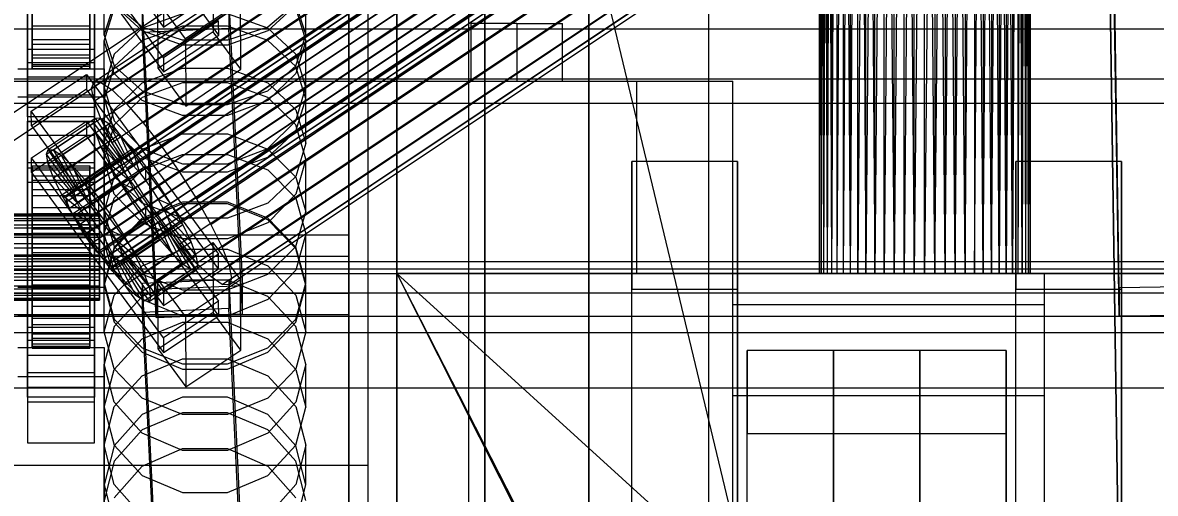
# Model space of a CAD drawing. Header units: millimetres. Extents: x -1970 to 34302, y -80068 to 6837.
# Drawn here: x 132 to 368.1, y -34105.8 to -34007.8 of the extents above; entities that cross this region are included whole.
import ezdxf

# ---------------------------------------------------------------- set-up
doc = ezdxf.new("R2010")
doc.units = ezdxf.units.MM
for name, color, linetype, lineweight in [('COTAS_O', 1, 'Continuous', 0), ('frontal_briquetadora', 7, 'Continuous', 0), ('frontal_C01', 7, 'Continuous', 0), ('frontal_C02', 7, 'Continuous', 0), ('frontal_dos-mix', 7, 'Continuous', 0), ('frontal_mezcladora', 7, 'Continuous', 0)]:
    doc.layers.add(name, color=color, linetype=linetype, lineweight=lineweight)
doc.dimstyles.new('R19_100', dxfattribs={"dimtxt": 250, "dimasz": 150, "dimexe": 150, "dimexo": 80, "dimgap": 100, "dimtad": 1, "dimtih": 1, "dimtoh": 1, "dimdsep": 46, "dimcen": 0.09, "dimadec": 0, "dimazin": 0, "dimtfac": 1, "dimtdec": 4, "dimtofl": 0, "dimtmove": 0, "dimatfit": 3, "dimfxl": 1, "dimtolj": 1, "dimtzin": 0, "dimarcsym": 0})

# ---------------------------------------------------------------- blocks, each defined once
blk = doc.blocks.new('*D35')
at = {"layer": 'COTAS_O', "color": 0, "lineweight": -2, "transparency": 16777216}
for p, q in [((-1725, -34320), (-1725, -33550)), ((1725, -34320), (1725, -33550)), ((-1575, -33700), (1575, -33700))]:
    blk.add_line(p, q, dxfattribs=at)
at = {"layer": 'COTAS_O', "color": 0, "transparency": 16777216}
for points in [[(-1575, -33675), (-1575, -33725), (-1725, -33700)], [(1575, -33675), (1575, -33725), (1725, -33700)]]:
    blk.add_solid(points, dxfattribs=at)
at = {"layer": 'Defpoints', "color": 0, "transparency": 16777216}
for p in [(1725, -33700), (-1725, -34400), (1725, -34400)]:
    blk.add_point(p, dxfattribs=at)
blk = doc.blocks.new('*D38')
at = {"layer": 'COTAS_O', "color": 0, "lineweight": -2, "transparency": 16777216}
for p, q in [((-570, -33700), (200, -33700)), ((50, -34750), (50, -33850)), ((-570, -34900), (200, -34900))]:
    blk.add_line(p, q, dxfattribs=at)
at = {"layer": 'COTAS_O', "color": 0, "transparency": 16777216}
for points in [[(25, -33850), (75, -33850), (50, -33700)], [(25, -34750), (75, -34750), (50, -34900)]]:
    blk.add_solid(points, dxfattribs=at)
at = {"layer": 'Defpoints', "color": 0, "transparency": 16777216}
for p in [(-650, -33700), (50, -33700), (-650, -34900)]:
    blk.add_point(p, dxfattribs=at)
blk = doc.blocks.new('*D39')
at = {"layer": 'COTAS_O', "color": 0, "lineweight": -2, "transparency": 16777216}
for p, q in [((-650, -34820), (-650, -34050)), ((650, -34820), (650, -34050)), ((-500, -34200), (500, -34200))]:
    blk.add_line(p, q, dxfattribs=at)
at = {"layer": 'COTAS_O', "color": 0, "transparency": 16777216}
for points in [[(-500, -34175), (-500, -34225), (-650, -34200)], [(500, -34175), (500, -34225), (650, -34200)]]:
    blk.add_solid(points, dxfattribs=at)
at = {"layer": 'Defpoints', "color": 0, "transparency": 16777216}
for p in [(650, -34200), (-650, -34900), (650, -34900)]:
    blk.add_point(p, dxfattribs=at)

msp = doc.modelspace()

# ---------------------------------------------------------------- linework, layer by layer
at = {"layer": 'frontal_briquetadora'}
for p, q in [((210, -33820), (210, -34060)), ((210, -34260), (210, -33820)), ((210, -34680), (210, -33820)), ((210, -33820), (416.55, -34680)), ((298.106, -33820), (298, -34060)), ((298, -33820), (298, -34060)), ((298, -33820), (298.106, -34060)), ((298.423, -33820), (298.106, -34060)), ((298.106, -33820), (298.106, -34060)), ((298.106, -33820), (298.423, -34060)), ((298.947, -33820), (298.423, -34060)), ((298.423, -33820), (298.423, -34060)), ((298.423, -33820), (298.947, -34060)), ((299.675, -33820), (298.947, -34060)), ((298.947, -33820), (298.947, -34060)), ((298.947, -33820), (299.675, -34060)), ((300.598, -33820), (299.675, -34060)), ((299.675, -33820), (299.675, -34060)), ((299.675, -33820), (300.598, -34060)), ((301.708, -33820), (300.598, -34060)), ((300.598, -33820), (300.598, -34060)), ((302.994, -33820), (301.708, -34060)), ((301.708, -33820), (301.708, -34060)), ((304.444, -33820), (302.994, -34060)), ((302.994, -33820), (302.994, -34060)), ((302.994, -33820), (304.444, -34060)), ((306.043, -33820), (304.444, -34060)), ((304.444, -33820), (304.444, -34060)), ((307.777, -33820), (306.043, -34060)), ((306.043, -34060), (306.043, -33820)), ((306.043, -33820), (307.777, -34060)), ((309.629, -33820), (307.777, -34060)), ((307.777, -34060), (307.777, -33820)), ((307.777, -33820), (309.629, -34060)), ((311.581, -33820), (309.629, -34060)), ((309.629, -34060), (309.629, -33820)), ((313.614, -33820), (311.581, -34060)), ((311.581, -34060), (311.581, -33820)), ((311.581, -33820), (313.614, -34060)), ((315.708, -33820), (313.614, -34060)), ((313.614, -34060), (313.614, -33820)), ((317.844, -33820), (315.708, -34060)), ((315.708, -34060), (315.708, -33820)), ((315.708, -33820), (317.844, -34060)), ((320, -33820), (317.844, -34060)), ((317.844, -34060), (317.844, -33820)), ((320, -34060), (320, -33820)), ((322.156, -33820), (320, -34060)), ((322.156, -34060), (320, -33820)), ((322.156, -33820), (322.156, -34060)), ((322.156, -34060), (324.292, -33820)), ((324.292, -34060), (322.156, -33820)), ((324.292, -33820), (324.292, -34060)), ((324.292, -34060), (326.386, -33820)), ((326.386, -34060), (324.292, -33820)), ((326.386, -33820), (326.386, -34060)), ((326.386, -34060), (328.419, -33820)), ((328.419, -34060), (326.386, -33820)), ((328.419, -33820), (328.419, -34060)), ((328.419, -34060), (330.371, -33820)), ((330.371, -33820), (330.371, -34060)), ((330.371, -34060), (332.223, -33820)), ((332.223, -34060), (330.371, -33820)), ((332.223, -33820), (332.223, -34060)), ((332.223, -34060), (333.957, -33820)), ((333.957, -34060), (332.223, -33820)), ((333.957, -33820), (333.957, -34060)), ((333.957, -34060), (335.556, -33820)), ((335.556, -34060), (333.957, -33820)), ((335.556, -33820), (335.556, -34060)), ((337.006, -33820), (335.556, -34060)), ((337.006, -34060), (335.556, -33820)), ((337.006, -33820), (337.006, -34060)), ((338.292, -33820), (337.006, -34060)), ((338.292, -34060), (337.006, -33820)), ((338.292, -33820), (338.292, -34060)), ((339.402, -33820), (338.292, -34060)), ((339.402, -33820), (339.402, -34060)), ((340.325, -33820), (339.402, -34060)), ((340.325, -34060), (339.402, -33820)), ((340.325, -33820), (340.325, -34060)), ((341.053, -33820), (340.325, -34060)), ((340.325, -33820), (341.053, -34060)), ((341.053, -33820), (341.053, -34060)), ((341.577, -33820), (341.053, -34060)), ((341.053, -33820), (341.577, -34060)), ((341.577, -33820), (341.577, -34060)), ((341.894, -33820), (341.577, -34060)), ((341.577, -33820), (341.894, -34060)), ((341.894, -33820), (341.894, -34060)), ((342, -33820), (341.894, -34060)), ((342, -33820), (342, -34060)), ((210, -33853.384), (210, -34060)), ((210, -34060), (210, -33855.985)), ((210, -33858.384), (210, -34060)), ((210, -33860.559), (210, -34060)), ((210, -33862.488), (210, -34060)), ((210, -33864.153), (210, -34060)), ((210, -33865.538), (210, -34060)), ((210, -33866.629), (210, -34060)), ((210, -33867.416), (210, -34060)), ((210, -33867.891), (210, -34060)), ((210, -33868.05), (210, -34060)), ((200, -33920), (200, -34100)), ((204, -34100), (204, -33920)), ((149, -34010.365), (149, -33997.637)), ((191, -34010.365), (191, -33997.637)), ((149, -34010.365), (151.08, -34003.922)), ((149, -34011.581), (151.08, -34004.9)), ((156.907, -34008.725), (151.08, -34003.818)), ((156.906, -34009.49), (151.08, -34004.156)), ((188.92, -34003.818), (183.093, -34008.725)), ((188.92, -34004.156), (183.094, -34009.49)), ((188.92, -34003.922), (191, -34010.365)), ((188.92, -34004.9), (191, -34011.581)), ((200, -34004.303), (200, -34019.028)), ((200, -34019.499), (200, -34004.753)), ((200, -34019.971), (200, -34005.203)), ((165.326, -34005.966), (156.906, -34008.934)), ((183.094, -34008.934), (174.674, -34005.966)), ((149, -34010.365), (151.08, -34016.808)), ((156.906, -34008.934), (151.08, -34014.352)), ((165.326, -34012.492), (156.906, -34009.49)), ((165.327, -34008.499), (156.907, -34011.504)), ((165.327, -34011.448), (156.907, -34008.725)), ((174.673, -34008.499), (165.327, -34008.499)), ((183.093, -34011.504), (174.673, -34008.499)), ((183.093, -34008.725), (174.673, -34011.448)), ((183.094, -34009.49), (174.674, -34012.492)), ((188.92, -34014.351), (183.094, -34008.934)), ((188.92, -34016.808), (191, -34010.365)), ((200, -34011.808), (200, -34009.232)), ((200, -34009.232), (200, -34013.498)), ((151.08, -34018.404), (149, -34011.581)), ((149, -34023.669), (149, -34011.581)), ((156.907, -34011.504), (151.08, -34016.918)), ((174.674, -34012.492), (165.326, -34012.492)), ((174.673, -34011.448), (165.327, -34011.448)), ((188.92, -34016.918), (183.093, -34011.504)), ((191, -34011.581), (188.92, -34018.404)), ((191, -34023.669), (191, -34011.581)), ((200, -34020.835), (200, -34011.808)), ((151.08, -34014.352), (149, -34021.231)), ((191, -34021.231), (188.92, -34014.351)), ((200, -34013.498), (200, -34023.957)), ((200, -34018.435), (200, -34015.009)), ((151.08, -34016.918), (149, -34023.669)), ((151.08, -34016.808), (156.907, -34021.975)), ((156.907, -34020.357), (165.327, -34017.265)), ((165.327, -34017.265), (174.673, -34017.265)), ((174.673, -34017.265), (183.093, -34020.357)), ((183.093, -34021.975), (188.92, -34016.808)), ((191, -34023.669), (188.92, -34016.918)), ((156.906, -34023.977), (151.08, -34018.404)), ((188.92, -34018.404), (183.094, -34023.977)), ((200, -34028.189), (200, -34018.435)), ((200, -34019.028), (200, -34034.411)), ((200, -34034.901), (200, -34019.499)), ((149, -34032.877), (149, -34021.231)), ((149, -34021.231), (151.08, -34028.248)), ((151.08, -34025.929), (156.907, -34020.357)), ((165.326, -34020.296), (156.906, -34023.397)), ((156.907, -34021.975), (165.327, -34024.842)), ((174.674, -34020.296), (165.326, -34020.296)), ((174.673, -34024.842), (183.093, -34021.975)), ((183.094, -34023.397), (174.674, -34020.296)), ((183.093, -34020.357), (188.92, -34025.929)), ((188.92, -34028.248), (191, -34021.231)), ((191, -34032.877), (191, -34021.231)), ((200, -34035.393), (200, -34019.971)), ((200, -34034.938), (200, -34020.835)), ((200, -34023.989), (200, -34021.413)), ((200, -34021.413), (200, -34025.679)), ((149, -34023.669), (151.08, -34030.42)), ((156.906, -34023.397), (151.08, -34029.048)), ((165.326, -34027.11), (156.906, -34023.977)), ((183.094, -34023.977), (174.674, -34027.11)), ((188.92, -34029.048), (183.094, -34023.397)), ((188.92, -34030.42), (191, -34023.669)), ((200, -34023.957), (200, -34039.018)), ((200, -34033.016), (200, -34023.989)), ((149, -34032.877), (151.08, -34025.929)), ((165.327, -34024.842), (174.673, -34024.842)), ((188.92, -34025.929), (191, -34032.877)), ((200, -34025.679), (200, -34036.139)), ((151.08, -34029.048), (149, -34036.213)), ((151.08, -34028.248), (156.906, -34033.973)), ((174.674, -34027.11), (165.326, -34027.11)), ((183.094, -34033.973), (188.92, -34028.248)), ((191, -34036.213), (188.92, -34029.048)), ((200, -34042.788), (200, -34028.189)), ((151.08, -34030.42), (156.907, -34035.834)), ((156.907, -34034.145), (165.327, -34030.928)), ((165.327, -34030.928), (174.673, -34030.928)), ((174.673, -34030.928), (183.093, -34034.145)), ((183.093, -34035.834), (188.92, -34030.42)), ((151.08, -34039.824), (149, -34032.877)), ((156.906, -34033.973), (165.326, -34037.189)), ((174.674, -34037.189), (183.094, -34033.973)), ((191, -34032.877), (188.92, -34039.824)), ((200, -34047.119), (200, -34033.016)), ((151.08, -34043.507), (149, -34036.213)), ((149, -34047.171), (149, -34036.213)), ((151.08, -34039.942), (156.907, -34034.145)), ((156.906, -34038.466), (165.326, -34035.24)), ((156.907, -34035.834), (165.327, -34038.839)), ((165.326, -34035.24), (174.674, -34035.24)), ((174.673, -34038.839), (183.093, -34035.834)), ((174.674, -34035.24), (183.094, -34038.466)), ((183.093, -34034.145), (188.92, -34039.942)), ((191, -34036.213), (188.92, -34043.507)), ((191, -34047.171), (191, -34036.213)), ((200, -34034.411), (200, -34050.411)), ((200, -34050.92), (200, -34034.901)), ((200, -34051.97), (200, -34034.938)), ((200, -34051.43), (200, -34035.393)), ((200, -34036.139), (200, -34051.199)), ((151.08, -34044.338), (156.906, -34038.466)), ((165.326, -34037.189), (174.674, -34037.189)), ((183.094, -34038.466), (188.92, -34044.338)), ((149, -34047.171), (151.08, -34039.942)), ((156.907, -34045.396), (151.08, -34039.824)), ((165.327, -34038.839), (174.673, -34038.839)), ((188.92, -34039.824), (183.093, -34045.396)), ((188.92, -34039.942), (191, -34047.171)), ((200, -34039.018), (200, -34056.386)), ((156.906, -34049.448), (151.08, -34043.507)), ((188.92, -34043.507), (183.094, -34049.448)), ((200, -34060.009), (200, -34042.788)), ((149, -34051.77), (151.08, -34044.338)), ((165.326, -34045.526), (156.906, -34048.83)), ((165.327, -34045.18), (156.907, -34048.514)), ((165.327, -34048.488), (156.907, -34045.396)), ((174.674, -34045.526), (165.326, -34045.526)), ((174.673, -34045.18), (165.327, -34045.18)), ((183.093, -34048.514), (174.673, -34045.18)), ((183.093, -34045.396), (174.673, -34048.488)), ((183.094, -34048.83), (174.674, -34045.526)), ((188.92, -34044.338), (191, -34051.77)), ((149, -34047.171), (151.08, -34054.4)), ((188.92, -34054.4), (191, -34047.171)), ((200, -34064.151), (200, -34047.119)), ((156.907, -34048.514), (151.08, -34054.522)), ((156.906, -34048.83), (151.08, -34054.842)), ((165.326, -34052.781), (156.906, -34049.448)), ((174.673, -34048.488), (165.327, -34048.488)), ((183.094, -34049.448), (174.674, -34052.781)), ((188.92, -34054.522), (183.093, -34048.514)), ((188.92, -34054.842), (183.094, -34048.83)), ((200, -34050.411), (200, -34066.987)), ((-160, -34051.97), (200, -34051.97)), ((151.08, -34059.324), (149, -34051.77)), ((149, -34062.014), (149, -34051.77)), ((174.674, -34052.781), (165.326, -34052.781)), ((191, -34051.77), (188.92, -34059.324)), ((191, -34062.014), (191, -34051.77)), ((200, -34067.514), (200, -34050.92)), ((200, -34051.199), (200, -34068.567)), ((200, -34068.041), (200, -34051.43)), ((200, -34069.338), (200, -34051.97)), ((151.08, -34054.522), (149, -34062.014)), ((151.08, -34054.842), (149, -34062.443)), ((151.08, -34054.4), (156.907, -34060.197)), ((156.907, -34058.398), (165.327, -34054.99)), ((165.327, -34054.99), (174.673, -34054.99)), ((174.673, -34054.99), (183.093, -34058.398)), ((183.093, -34060.197), (188.92, -34054.4)), ((191, -34062.014), (188.92, -34054.522)), ((191, -34062.443), (188.92, -34054.842)), ((-160, -34056.386), (200, -34056.386)), ((200, -34056.386), (200, -34073.418)), ((-160, -34060.009), (200, -34060.009)), ((151.08, -34064.539), (156.907, -34058.398)), ((156.906, -34065.466), (151.08, -34059.324)), ((183.093, -34058.398), (188.92, -34064.539)), ((188.92, -34059.324), (183.094, -34065.466)), ((200, -34060.009), (200, -34077.23)), ((210, -34060), (210, -34490)), ((430, -34060), (210, -34060)), ((210, -34060), (430, -34260)), ((210, -34060), (210, -34260)), ((304.444, -34060), (210, -34060)), ((210, -34060), (306.043, -34060)), ((302.994, -34060), (210, -34060)), ((301.708, -34060), (210, -34060)), ((210, -34060), (307.777, -34060)), ((300.598, -34060), (210, -34060)), ((210, -34060), (309.629, -34060)), ((299.675, -34060), (210, -34060)), ((210, -34060), (311.581, -34060)), ((298.947, -34060), (210, -34060)), ((210, -34060), (313.614, -34060)), ((210, -34060), (315.708, -34060)), ((298.423, -34060), (210, -34060)), ((298.106, -34060), (210, -34060)), ((210, -34060), (317.844, -34060)), ((298, -34060), (210, -34060)), ((210, -34060), (320, -34060)), ((210, -34060), (210, -34305)), ((210, -34496), (210, -34060)), ((210, -34060), (430, -34490)), ((210, -34060), (430, -34496)), ((298, -34060), (298.106, -34060)), ((298.106, -34060), (298.423, -34060)), ((298.423, -34060), (298.947, -34060)), ((298.947, -34060), (299.675, -34060)), ((299.675, -34060), (300.598, -34060)), ((300.598, -34060), (301.708, -34060)), ((301.708, -34060), (302.994, -34060)), ((302.994, -34060), (304.444, -34060)), ((304.444, -34060), (306.043, -34060)), ((306.043, -34060), (307.777, -34060)), ((307.777, -34060), (309.629, -34060)), ((309.629, -34060), (311.581, -34060)), ((311.581, -34060), (313.614, -34060)), ((313.614, -34060), (315.708, -34060)), ((315.708, -34060), (317.844, -34060)), ((317.844, -34060), (320, -34060)), ((430, -34060), (320, -34060)), ((322.156, -34060), (320, -34060)), ((324.292, -34060), (322.156, -34060)), ((322.156, -34060), (430, -34060)), ((326.386, -34060), (324.292, -34060)), ((324.292, -34060), (430, -34060)), ((328.419, -34060), (326.386, -34060)), ((326.386, -34060), (430, -34060)), ((330.371, -34060), (328.419, -34060)), ((328.419, -34060), (430, -34060)), ((332.223, -34060), (330.371, -34060)), ((330.371, -34060), (430, -34060)), ((333.957, -34060), (332.223, -34060)), ((332.223, -34060), (430, -34060)), ((335.556, -34060), (333.957, -34060)), ((333.957, -34060), (430, -34060)), ((337.006, -34060), (335.556, -34060)), ((335.556, -34060), (430, -34060)), ((338.292, -34060), (337.006, -34060)), ((337.006, -34060), (430, -34060)), ((339.402, -34060), (338.292, -34060)), ((338.292, -34060), (430, -34060)), ((430, -34060), (339.402, -34060)), ((340.325, -34060), (339.402, -34060)), ((430, -34060), (340.325, -34060)), ((341.053, -34060), (340.325, -34060)), ((430, -34060), (341.053, -34060)), ((341.577, -34060), (341.053, -34060)), ((430, -34060), (341.577, -34060)), ((341.894, -34060), (341.577, -34060)), ((430, -34060), (341.894, -34060)), ((342, -34060), (341.894, -34060)), ((430, -34060), (342, -34060)), ((149, -34062.014), (151.08, -34069.506)), ((165.326, -34061.412), (156.906, -34064.828)), ((156.907, -34060.197), (165.327, -34063.414)), ((174.674, -34061.412), (165.326, -34061.412)), ((174.673, -34063.414), (183.093, -34060.197)), ((183.094, -34064.828), (174.674, -34061.412)), ((188.92, -34069.506), (191, -34062.014)), ((-160, -34064.151), (200, -34064.151)), ((149, -34072.197), (149, -34062.443)), ((149, -34062.443), (151.08, -34070.159)), ((149, -34072.197), (151.08, -34064.539)), ((165.327, -34063.414), (174.673, -34063.414)), ((188.92, -34070.159), (191, -34062.443)), ((188.92, -34064.539), (191, -34072.197)), ((191, -34072.197), (191, -34062.443)), ((200, -34081.519), (200, -34064.151)), ((156.906, -34064.828), (151.08, -34071.036)), ((165.326, -34068.909), (156.906, -34065.466)), ((183.094, -34065.466), (174.674, -34068.909)), ((188.92, -34071.036), (183.094, -34064.828)), ((200, -34066.987), (200, -34084.097)), ((-160, -34068.567), (200, -34068.567)), ((151.08, -34069.506), (156.907, -34075.515)), ((174.674, -34068.909), (165.326, -34068.909)), ((183.093, -34075.515), (188.92, -34069.506)), ((200, -34084.64), (200, -34067.514)), ((200, -34085.184), (200, -34068.041)), ((200, -34068.567), (200, -34085.599)), ((200, -34084.398), (200, -34069.338)), ((151.08, -34071.036), (149, -34078.875)), ((151.08, -34070.159), (156.906, -34076.428)), ((156.907, -34073.656), (165.327, -34070.144)), ((165.327, -34070.144), (174.673, -34070.144)), ((174.673, -34070.144), (183.093, -34073.656)), ((183.094, -34076.428), (188.92, -34070.159)), ((191, -34078.875), (188.92, -34071.036)), ((151.08, -34079.855), (149, -34072.197)), ((151.08, -34079.984), (156.907, -34073.656)), ((183.093, -34073.656), (188.92, -34079.984)), ((191, -34072.197), (188.92, -34079.855)), ((200, -34073.418), (200, -34087.52)), ((156.906, -34076.428), (165.326, -34079.94)), ((156.907, -34075.515), (165.327, -34078.849)), ((174.673, -34078.849), (183.093, -34075.515)), ((174.674, -34079.94), (183.094, -34076.428)), ((151.08, -34086.819), (149, -34078.875)), ((149, -34087.875), (149, -34078.875)), ((156.906, -34081.332), (165.326, -34077.812)), ((165.326, -34077.812), (174.674, -34077.812)), ((165.327, -34078.849), (174.673, -34078.849)), ((174.674, -34077.812), (183.094, -34081.332)), ((191, -34078.875), (188.92, -34086.82)), ((191, -34087.875), (191, -34078.875)), ((200, -34077.23), (200, -34091.829)), ((149, -34087.875), (151.08, -34079.984)), ((156.907, -34085.996), (151.08, -34079.855)), ((165.326, -34079.94), (174.674, -34079.94)), ((188.92, -34079.855), (183.093, -34085.996)), ((188.92, -34079.984), (191, -34087.875)), ((151.08, -34087.722), (156.906, -34081.332)), ((183.094, -34081.332), (188.92, -34087.722)), ((200, -34096.579), (200, -34081.519)), ((165.327, -34085.792), (156.907, -34089.399)), ((165.327, -34089.404), (156.907, -34085.996)), ((174.673, -34085.792), (165.327, -34085.792)), ((183.093, -34089.399), (174.673, -34085.792)), ((183.093, -34085.996), (174.673, -34089.404)), ((200, -34084.097), (200, -34101.698)), ((200, -34094.857), (200, -34084.398)), ((200, -34102.255), (200, -34084.64)), ((200, -34102.813), (200, -34085.184)), ((200, -34085.599), (200, -34099.701)), ((149, -34095.779), (151.08, -34087.722)), ((149, -34087.875), (151.08, -34095.766)), ((156.906, -34093.266), (151.08, -34086.819)), ((188.92, -34086.82), (183.094, -34093.266)), ((188.92, -34087.722), (191, -34095.779)), ((188.92, -34095.766), (191, -34087.875)), ((200, -34087.52), (200, -34096.547)), ((156.907, -34089.399), (151.08, -34095.899)), ((165.326, -34089.012), (156.906, -34092.596)), ((174.674, -34089.012), (165.326, -34089.012)), ((174.673, -34089.404), (165.327, -34089.404)), ((183.094, -34092.596), (174.674, -34089.012)), ((188.92, -34095.899), (183.093, -34089.399)), ((156.906, -34092.596), (151.08, -34099.099)), ((188.92, -34099.099), (183.094, -34092.596)), ((200, -34091.829), (200, -34101.584)), ((165.326, -34096.873), (156.906, -34093.266)), ((183.094, -34093.266), (174.674, -34096.873)), ((200, -34099.123), (200, -34094.857)), ((151.08, -34103.933), (149, -34095.779)), ((149, -34104.004), (149, -34095.779)), ((151.08, -34095.899), (149, -34104.004)), ((151.08, -34095.766), (156.907, -34102.094)), ((156.907, -34100.145), (165.327, -34096.48)), ((174.674, -34096.873), (165.326, -34096.873)), ((165.327, -34096.48), (174.673, -34096.48)), ((174.673, -34096.48), (183.093, -34100.145)), ((183.093, -34102.094), (188.92, -34095.766)), ((191, -34095.779), (188.92, -34103.933)), ((191, -34104.004), (188.92, -34095.899)), ((191, -34104.004), (191, -34095.779)), ((200, -34096.547), (200, -34099.123)), ((200, -34107.038), (200, -34096.579)), ((200, -34100), (-160, -34100)), ((151.08, -34099.099), (149, -34107.292)), ((151.08, -34106.751), (156.907, -34100.145)), ((183.093, -34100.145), (188.92, -34106.751)), ((191, -34107.292), (188.92, -34099.099)), ((200, -34099.701), (200, -34108.728)), ((204, -34100), (200, -34100)), ((200, -34275), (200, -34100)), ((204, -34275), (204, -34100)), ((156.907, -34102.094), (165.327, -34105.606)), ((174.673, -34105.606), (183.093, -34102.094)), ((200, -34101.584), (200, -34105.009)), ((200, -34101.698), (200, -34119.743)), ((200, -34120.314), (200, -34102.255)), ((149, -34104.004), (151.08, -34112.109)), ((156.906, -34110.541), (151.08, -34103.933)), ((188.92, -34103.933), (183.094, -34110.541)), ((188.92, -34112.109), (191, -34104.004)), ((200, -34120.885), (200, -34102.813)), ((165.327, -34105.606), (174.673, -34105.606))]:
    msp.add_line(p, q, dxfattribs=at)
at = {"layer": 'frontal_C01'}
for p, q in [((250, -35586.788), (250, -32681.31)), ((250, -32686.07), (250, -35591.549)), ((146.872, -34020.136), (331.181, -33897.138)), ((146.383, -34021.462), (330.692, -33898.463)), ((148.32, -34020.251), (332.629, -33897.252)), ((150.629, -34021.798), (334.938, -33898.8)), ((141.045, -34044.095), (354.844, -33901.417)), ((141.218, -34043.625), (355.017, -33900.947)), ((141.731, -34043.666), (355.53, -33900.988)), ((142.549, -34044.214), (356.348, -33901.536)), ((146.887, -34024.138), (331.197, -33901.14)), ((153.641, -34024.673), (337.95, -33901.675)), ((141.224, -34045.043), (355.022, -33902.365)), ((141.742, -34046.405), (355.541, -33903.727)), ((143.617, -34045.233), (357.415, -33902.555)), ((144.861, -34046.652), (358.659, -33903.974)), ((142.565, -34048.088), (356.363, -33905.41)), ((359.995, -33905.698), (146.196, -34048.376)), ((148.35, -34027.982), (332.659, -33904.984)), ((157.152, -34028.68), (341.461, -33905.681)), ((143.635, -34049.977), (357.434, -33907.3)), ((147.533, -34050.286), (361.332, -33907.609)), ((144.881, -34051.944), (358.68, -33909.267)), ((146.218, -34053.855), (360.017, -33911.177)), ((148.779, -34052.253), (362.578, -33909.576)), ((150.672, -34032.732), (334.981, -33909.734)), ((345.231, -33910.546), (160.922, -34033.544)), ((147.554, -34055.579), (361.352, -33912.901)), ((149.85, -34054.143), (363.648, -33911.465)), ((150.672, -34055.826), (364.471, -33913.148)), ((148.798, -34056.998), (362.596, -33914.32)), ((149.865, -34058.017), (363.664, -33915.339)), ((150.683, -34058.565), (364.482, -33915.887)), ((151.191, -34057.188), (364.989, -33914.51)), ((151.196, -34058.606), (364.995, -33915.928)), ((151.369, -34058.136), (365.168, -33915.458)), ((153.694, -34038.064), (338.003, -33915.066)), ((164.693, -34038.936), (349.002, -33915.938)), ((157.211, -34043.615), (341.52, -33920.617)), ((168.21, -34044.487), (352.519, -33921.489)), ((160.982, -34049.007), (345.291, -33926.009)), ((171.232, -34049.819), (355.541, -33926.821)), ((360.514, -34120.83), (357.646, -33927.83)), ((164.752, -34053.872), (349.061, -33930.873)), ((173.554, -34054.569), (357.863, -33931.571)), ((168.263, -34057.878), (352.572, -33934.88)), ((360.514, -34126.918), (357.646, -33933.918)), ((175.016, -34058.413), (359.326, -33935.415)), ((171.275, -34060.753), (355.584, -33937.755)), ((173.584, -34062.301), (357.893, -33939.302)), ((175.032, -34062.415), (359.341, -33939.417)), ((175.521, -34061.09), (359.83, -33938.091)), ((228.298, -33961.061), (130, -34026.66)), ((228.298, -34257.758), (228.298, -33961.061)), ((130, -34032.379), (228.298, -33966.78)), ((228.298, -33966.78), (228.298, -34263.476)), ((430, -34019.596), (-430, -34019.596)), ((133.809, -34026.235), (145.277, -34018.582)), ((145.277, -34018.582), (145.289, -34021.626)), ((145.277, -34018.582), (172.809, -34056.026)), ((145.289, -34021.626), (133.821, -34029.279)), ((172.821, -34059.069), (145.289, -34021.626)), ((146.383, -34021.462), (146.872, -34020.136)), ((146.887, -34024.138), (146.383, -34021.462)), ((146.872, -34020.136), (148.32, -34020.251)), ((148.32, -34020.251), (150.629, -34021.798)), ((150.629, -34021.798), (153.641, -34024.673)), ((430, -34024.596), (-430, -34024.596)), ((148.35, -34027.982), (146.887, -34024.138)), ((133.821, -34029.279), (133.809, -34026.235)), ((161.341, -34063.679), (133.809, -34026.235)), ((153.641, -34024.673), (157.152, -34028.68)), ((133, -34031.317), (133, -34028.273)), ((133, -34028.273), (147, -34028.273)), ((133, -34073.995), (133, -34028.273)), ((133.821, -34029.279), (161.353, -34066.723)), ((133.847, -34035.975), (145.315, -34028.322)), ((136.948, -34035.201), (146.777, -34028.641)), ((137.313, -34034.209), (147.143, -34027.649)), ((138.396, -34034.295), (148.226, -34027.735)), ((140.123, -34035.452), (149.953, -34028.893)), ((145.315, -34028.322), (145.327, -34031.366)), ((145.315, -34028.322), (172.847, -34065.766)), ((147.143, -34027.649), (146.777, -34028.641)), ((146.777, -34028.641), (152.513, -34036.442)), ((146.777, -34028.641), (147.155, -34030.643)), ((147, -34028.273), (147, -34031.317)), ((147, -34028.273), (147, -34073.995)), ((148.226, -34027.735), (147.143, -34027.649)), ((147.143, -34027.649), (152.686, -34035.972)), ((149.953, -34028.893), (148.226, -34027.735)), ((148.226, -34027.735), (153.199, -34036.012)), ((150.672, -34032.732), (148.35, -34027.982)), ((152.207, -34031.043), (149.953, -34028.893)), ((149.953, -34028.893), (154.017, -34036.561)), ((157.152, -34028.68), (160.922, -34033.544)), ((147, -34031.317), (133, -34031.317)), ((133, -34031.317), (133, -34077.039)), ((145.327, -34031.366), (133.859, -34039.019)), ((137.325, -34037.202), (147.155, -34030.643)), ((142.377, -34037.603), (152.207, -34031.043)), ((172.859, -34068.809), (145.327, -34031.366)), ((147, -34077.039), (147, -34031.317)), ((147.155, -34030.643), (152.692, -34037.39)), ((147.155, -34030.643), (148.249, -34033.518)), ((154.833, -34034.04), (152.207, -34031.043)), ((152.207, -34031.043), (155.085, -34037.579)), ((138.419, -34040.078), (148.249, -34033.518)), ((145.003, -34040.6), (154.833, -34034.04)), ((148.249, -34033.518), (153.21, -34038.752)), ((148.249, -34033.518), (149.985, -34037.071)), ((153.694, -34038.064), (150.672, -34032.732)), ((157.653, -34037.679), (154.833, -34034.04)), ((154.833, -34034.04), (156.329, -34038.999)), ((160.922, -34033.544), (164.693, -34038.936)), ((133.859, -34039.019), (133.847, -34035.975)), ((161.379, -34073.419), (133.847, -34035.975)), ((136.948, -34035.201), (137.313, -34034.209)), ((142.683, -34043.001), (136.948, -34035.201)), ((137.325, -34037.202), (136.948, -34035.201)), ((142.856, -34042.532), (137.313, -34034.209)), ((137.313, -34034.209), (138.396, -34034.295)), ((143.369, -34042.572), (138.396, -34034.295)), ((138.396, -34034.295), (140.123, -34035.452)), ((144.188, -34043.121), (140.123, -34035.452)), ((140.123, -34035.452), (142.377, -34037.603)), ((152.513, -34036.442), (142.683, -34043.001)), ((152.686, -34035.972), (142.856, -34042.532)), ((153.199, -34036.012), (143.369, -34042.572)), ((152.513, -34036.442), (152.686, -34035.972)), ((152.692, -34037.39), (152.513, -34036.442)), ((152.686, -34035.972), (153.199, -34036.012)), ((153.199, -34036.012), (154.017, -34036.561)), ((133, -34041.057), (133, -34038.013)), ((133, -34038.013), (147, -34038.013)), ((133, -34083.736), (133, -34038.013)), ((134, -34047.584), (134, -34037.595)), ((134, -34037.595), (134, -34038.008)), ((134, -34037.595), (146, -34037.595)), ((134, -34038.475), (134, -34037.595)), ((134, -34047.779), (134, -34038.008)), ((134, -34038.008), (134, -34039.687)), ((134, -34038.008), (146, -34038.008)), ((134, -34048.001), (134, -34038.475)), ((134, -34038.475), (146, -34038.475)), ((134, -34040.589), (134, -34038.475)), ((142.862, -34043.95), (137.325, -34037.202)), ((138.419, -34040.078), (137.325, -34037.202)), ((140.156, -34043.631), (149.985, -34037.071)), ((145.255, -34044.139), (142.377, -34037.603)), ((142.377, -34037.603), (145.003, -34040.6)), ((152.692, -34037.39), (142.862, -34043.95)), ((153.21, -34038.752), (143.38, -34045.312)), ((154.017, -34036.561), (144.188, -34043.121)), ((155.085, -34037.579), (145.255, -34044.139)), ((146, -34038.008), (146, -34037.595)), ((146, -34037.595), (146, -34047.584)), ((146, -34037.595), (146, -34038.475)), ((146, -34039.687), (146, -34038.008)), ((146, -34038.008), (146, -34047.779)), ((146, -34038.475), (146, -34048.001)), ((146, -34038.475), (146, -34040.589)), ((147, -34038.013), (147, -34041.057)), ((147, -34038.013), (147, -34083.736)), ((157.653, -34037.679), (147.823, -34044.239)), ((149.985, -34037.071), (154.033, -34040.435)), ((149.985, -34037.071), (152.246, -34041.06)), ((153.21, -34038.752), (152.692, -34037.39)), ((154.033, -34040.435), (153.21, -34038.752)), ((157.211, -34043.615), (153.694, -34038.064)), ((154.017, -34036.561), (155.085, -34037.579)), ((155.085, -34037.579), (156.329, -34038.999)), ((157.665, -34040.723), (157.653, -34037.679)), ((160.474, -34041.712), (157.653, -34037.679)), ((147, -34041.057), (133, -34041.057)), ((133, -34041.057), (133, -34086.779)), ((133.859, -34039.019), (161.391, -34076.463)), ((134, -34048.575), (134, -34039.687)), ((134, -34039.687), (134, -34042.516)), ((134, -34039.687), (146, -34039.687)), ((134, -34049.002), (134, -34040.589)), ((134, -34040.589), (146, -34040.589)), ((134, -34043.791), (134, -34040.589)), ((143.38, -34045.312), (138.419, -34040.078)), ((140.156, -34043.631), (138.419, -34040.078)), ((142.416, -34047.62), (152.246, -34041.06)), ((154.033, -34040.435), (144.203, -34046.995)), ((146.499, -34045.559), (145.003, -34040.6)), ((145.003, -34040.6), (147.823, -34044.239)), ((146, -34042.516), (146, -34039.687)), ((146, -34039.687), (146, -34048.575)), ((146, -34040.589), (146, -34049.002)), ((146, -34040.589), (146, -34043.791)), ((156.329, -34038.999), (146.499, -34045.559)), ((147, -34086.779), (147, -34041.057)), ((147.835, -34047.283), (157.665, -34040.723)), ((152.246, -34041.06), (155.103, -34042.324)), ((152.246, -34041.06), (154.877, -34045.212)), ((155.103, -34042.324), (154.033, -34040.435)), ((156.329, -34038.999), (157.665, -34040.723)), ((157.665, -34040.723), (159.001, -34042.633)), ((164.693, -34038.936), (168.21, -34044.487)), ((134, -34049.915), (134, -34042.516)), ((134, -34042.516), (134, -34046.303)), ((134, -34042.516), (146, -34042.516)), ((142.856, -34042.532), (142.683, -34043.001)), ((142.683, -34043.001), (142.862, -34043.95)), ((143.369, -34042.572), (142.856, -34042.532)), ((144.188, -34043.121), (143.369, -34042.572)), ((145.255, -34044.139), (144.188, -34043.121)), ((155.103, -34042.324), (145.274, -34048.884)), ((146, -34046.303), (146, -34042.516)), ((146, -34042.516), (146, -34049.915)), ((159.001, -34042.633), (149.171, -34049.193)), ((150.644, -34048.272), (160.474, -34041.712)), ((156.35, -34044.291), (155.103, -34042.324)), ((160.474, -34041.712), (159.001, -34042.633)), ((159.001, -34042.633), (160.247, -34044.6)), ((163.105, -34045.865), (160.474, -34041.712)), ((134, -34050.519), (134, -34043.791)), ((134, -34043.791), (146, -34043.791)), ((134, -34047.865), (134, -34043.791)), ((144.203, -34046.995), (140.156, -34043.631)), ((142.416, -34047.62), (140.156, -34043.631)), ((141.045, -34044.095), (141.218, -34043.625)), ((141.224, -34045.043), (141.045, -34044.095)), ((141.218, -34043.625), (141.731, -34043.666)), ((141.742, -34046.405), (141.224, -34045.043)), ((141.731, -34043.666), (142.549, -34044.214)), ((142.549, -34044.214), (143.617, -34045.233)), ((142.862, -34043.95), (143.38, -34045.312)), ((143.38, -34045.312), (144.203, -34046.995)), ((143.617, -34045.233), (144.861, -34046.652)), ((145.047, -34051.772), (154.877, -34045.212)), ((146.499, -34045.559), (145.255, -34044.139)), ((146, -34043.791), (146, -34050.519)), ((146, -34043.791), (146, -34047.865)), ((147.835, -34047.283), (146.499, -34045.559)), ((156.35, -34044.291), (146.52, -34050.851)), ((147.823, -34044.239), (147.835, -34047.283)), ((147.823, -34044.239), (150.644, -34048.272)), ((160.247, -34044.6), (150.417, -34051.16)), ((153.275, -34052.424), (163.105, -34045.865)), ((154.877, -34045.212), (156.35, -34044.291)), ((154.877, -34045.212), (157.698, -34049.245)), ((157.686, -34046.202), (156.35, -34044.291)), ((160.982, -34049.007), (157.211, -34043.615)), ((163.105, -34045.865), (160.247, -34044.6)), ((160.247, -34044.6), (161.318, -34046.49)), ((165.365, -34049.853), (163.105, -34045.865)), ((168.21, -34044.487), (171.232, -34049.819)), ((-148, -34047.584), (148, -34047.584)), ((-148, -34047.779), (148, -34047.779)), ((-148, -34048.001), (148, -34048.001)), ((134, -34051.709), (134, -34046.303)), ((134, -34046.303), (134, -34050.79)), ((134, -34046.303), (146, -34046.303)), ((134, -34047.779), (134, -34047.584)), ((146, -34047.584), (134, -34047.584)), ((134, -34047.584), (134, -34048.001)), ((134, -34048.575), (134, -34047.779)), ((146, -34047.779), (134, -34047.779)), ((134, -34052.449), (134, -34047.865)), ((134, -34047.865), (146, -34047.865)), ((134, -34052.533), (134, -34047.865)), ((146, -34048.001), (134, -34048.001)), ((134, -34048.001), (134, -34049.002)), ((142.565, -34048.088), (141.742, -34046.405)), ((145.274, -34048.884), (142.416, -34047.62)), ((145.047, -34051.772), (142.416, -34047.62)), ((143.635, -34049.977), (142.565, -34048.088)), ((144.203, -34046.995), (145.274, -34048.884)), ((144.861, -34046.652), (146.196, -34048.376)), ((146, -34050.79), (146, -34046.303)), ((146, -34046.303), (146, -34051.709)), ((146, -34047.584), (146, -34047.779)), ((146, -34048.001), (146, -34047.584)), ((146, -34047.779), (146, -34048.575)), ((146, -34047.865), (146, -34052.449)), ((146, -34047.865), (146, -34052.533)), ((146, -34049.002), (146, -34048.001)), ((149.171, -34049.193), (147.835, -34047.283)), ((157.686, -34046.202), (147.856, -34052.761)), ((148, -34047.779), (148, -34047.584)), ((148, -34047.584), (148, -34048.001)), ((148, -34048.575), (148, -34047.779)), ((148, -34048.001), (148, -34049.002)), ((159.022, -34047.925), (149.192, -34054.485)), ((161.318, -34046.49), (151.488, -34053.049)), ((162.14, -34048.173), (152.311, -34054.733)), ((157.698, -34049.245), (157.686, -34046.202)), ((159.022, -34047.925), (157.686, -34046.202)), ((160.518, -34052.884), (159.022, -34047.925)), ((160.266, -34049.345), (159.022, -34047.925)), ((165.365, -34049.853), (161.318, -34046.49)), ((161.318, -34046.49), (162.14, -34048.173)), ((167.102, -34053.406), (162.14, -34048.173)), ((162.14, -34048.173), (162.659, -34049.535)), ((-148, -34048.575), (148, -34048.575)), ((-148, -34049.002), (148, -34049.002)), ((-148, -34049.915), (148, -34049.915)), ((-148, -34050.519), (148, -34050.519)), ((134, -34049.915), (134, -34048.575)), ((146, -34048.575), (134, -34048.575)), ((146, -34049.002), (134, -34049.002)), ((134, -34049.002), (134, -34050.519)), ((134, -34051.709), (134, -34049.915)), ((146, -34049.915), (134, -34049.915)), ((146, -34050.519), (134, -34050.519)), ((134, -34050.519), (134, -34052.449)), ((144.881, -34051.944), (143.635, -34049.977)), ((145.274, -34048.884), (146.52, -34050.851)), ((146, -34048.575), (146, -34049.915)), ((146, -34050.519), (146, -34049.002)), ((146, -34049.915), (146, -34051.709)), ((146, -34052.449), (146, -34050.519)), ((146.196, -34048.376), (147.533, -34050.286)), ((147.533, -34050.286), (148.779, -34052.253)), ((147.868, -34055.805), (157.698, -34049.245)), ((148, -34049.915), (148, -34048.575)), ((148, -34049.002), (148, -34050.519)), ((148, -34051.709), (148, -34049.915)), ((148, -34050.519), (148, -34052.449)), ((149.171, -34049.193), (150.644, -34048.272)), ((150.417, -34051.16), (149.171, -34049.193)), ((160.266, -34049.345), (150.436, -34055.905)), ((150.644, -34048.272), (153.275, -34052.424)), ((161.333, -34050.364), (151.503, -34056.924)), ((162.659, -34049.535), (152.829, -34056.095)), ((162.837, -34050.483), (153.008, -34057.043)), ((155.535, -34056.413), (165.365, -34049.853)), ((157.698, -34049.245), (160.518, -34052.884)), ((163.144, -34055.881), (160.266, -34049.345)), ((161.333, -34050.364), (160.266, -34049.345)), ((164.752, -34053.872), (160.982, -34049.007)), ((165.397, -34058.032), (161.333, -34050.364)), ((162.151, -34050.912), (161.333, -34050.364)), ((168.196, -34056.282), (162.659, -34049.535)), ((162.659, -34049.535), (162.837, -34050.483)), ((162.837, -34050.483), (162.664, -34050.953)), ((168.573, -34058.284), (162.837, -34050.483)), ((167.102, -34053.406), (165.365, -34049.853)), ((171.232, -34049.819), (173.554, -34054.569)), ((-148, -34051.709), (148, -34051.709)), ((-148, -34052.449), (148, -34052.449)), ((134, -34050.79), (134, -34053.834)), ((146, -34050.79), (134, -34050.79)), ((134, -34050.79), (134, -34055.672)), ((134, -34053.834), (134, -34051.709)), ((146, -34051.709), (134, -34051.709)), ((146, -34052.449), (134, -34052.449)), ((134, -34052.449), (134, -34054.659)), ((134, -34054.659), (134, -34052.533)), ((134, -34052.533), (146, -34052.533)), ((134, -34057.475), (134, -34052.533)), ((146.218, -34053.855), (144.881, -34051.944)), ((146.52, -34050.851), (145.047, -34051.772)), ((147.868, -34055.805), (145.047, -34051.772)), ((146, -34053.834), (146, -34050.79)), ((146, -34055.672), (146, -34050.79)), ((146, -34051.709), (146, -34053.834)), ((146, -34054.659), (146, -34052.449)), ((146, -34052.533), (146, -34054.659)), ((146, -34052.533), (146, -34057.475)), ((146.52, -34050.851), (147.856, -34052.761)), ((147.856, -34052.761), (147.868, -34055.805)), ((147.856, -34052.761), (149.192, -34054.485)), ((148, -34053.834), (148, -34051.709)), ((148, -34052.449), (148, -34054.659)), ((148.779, -34052.253), (149.85, -34054.143)), ((151.488, -34053.049), (150.417, -34051.16)), ((150.417, -34051.16), (153.275, -34052.424)), ((150.688, -34059.444), (160.518, -34052.884)), ((162.151, -34050.912), (152.321, -34057.472)), ((162.664, -34050.953), (152.835, -34057.513)), ((153.275, -34052.424), (155.535, -34056.413)), ((160.518, -34052.884), (163.144, -34055.881)), ((167.125, -34059.19), (162.151, -34050.912)), ((162.664, -34050.953), (162.151, -34050.912)), ((168.208, -34059.275), (162.664, -34050.953)), ((148, -34053.834), (-148, -34053.834)), ((-148, -34054.659), (148, -34054.659)), ((134, -34053.834), (146, -34053.834)), ((134, -34056.146), (134, -34053.834)), ((146, -34054.659), (134, -34054.659)), ((134, -34054.659), (134, -34057.001)), ((146, -34053.834), (146, -34056.146)), ((146, -34057.001), (146, -34054.659)), ((147.554, -34055.579), (146.218, -34053.855)), ((148, -34056.146), (148, -34053.834)), ((148, -34054.659), (148, -34057.001)), ((149.192, -34054.485), (150.688, -34059.444)), ((149.192, -34054.485), (150.436, -34055.905)), ((149.85, -34054.143), (150.672, -34055.826)), ((152.311, -34054.733), (151.488, -34053.049)), ((151.488, -34053.049), (155.535, -34056.413)), ((152.829, -34056.095), (152.311, -34054.733)), ((152.311, -34054.733), (157.272, -34059.966)), ((157.272, -34059.966), (167.102, -34053.406)), ((160.19, -34061.205), (171.658, -34053.552)), ((168.263, -34057.878), (164.752, -34053.872)), ((168.196, -34056.282), (167.102, -34053.406)), ((171.658, -34053.552), (171.715, -34068.162)), ((171.658, -34053.552), (177.394, -34061.353)), ((173.554, -34054.569), (175.016, -34058.413)), ((-148, -34056.146), (148, -34056.146)), ((-148, -34057.001), (148, -34057.001)), ((134, -34056.146), (134, -34055.672)), ((134, -34055.672), (134, -34060.614)), ((134, -34055.672), (146, -34055.672)), ((134, -34058.488), (134, -34056.146)), ((146, -34056.146), (134, -34056.146)), ((134, -34057.001), (134, -34057.475)), ((146, -34057.001), (134, -34057.001)), ((134, -34057.001), (134, -34059.313)), ((134, -34057.475), (146, -34057.475)), ((134, -34062.357), (134, -34057.475)), ((146, -34060.614), (146, -34055.672)), ((146, -34055.672), (146, -34056.146)), ((146, -34056.146), (146, -34058.488)), ((146, -34057.475), (146, -34057.001)), ((146, -34059.313), (146, -34057.001)), ((146, -34057.475), (146, -34062.357)), ((148.798, -34056.998), (147.554, -34055.579)), ((150.688, -34059.444), (147.868, -34055.805)), ((148, -34058.488), (148, -34056.146)), ((148, -34057.001), (148, -34059.313)), ((149.865, -34058.017), (148.798, -34056.998)), ((150.436, -34055.905), (153.314, -34062.441)), ((150.436, -34055.905), (151.503, -34056.924)), ((150.672, -34055.826), (151.191, -34057.188)), ((151.191, -34057.188), (151.369, -34058.136)), ((151.503, -34056.924), (155.567, -34064.592)), ((151.503, -34056.924), (152.321, -34057.472)), ((152.321, -34057.472), (157.295, -34065.749)), ((152.321, -34057.472), (152.835, -34057.513)), ((153.008, -34057.043), (152.829, -34056.095)), ((152.829, -34056.095), (158.366, -34062.842)), ((152.835, -34057.513), (153.008, -34057.043)), ((152.835, -34057.513), (158.378, -34065.835)), ((153.008, -34057.043), (158.743, -34064.844)), ((153.314, -34062.441), (163.144, -34055.881)), ((155.535, -34056.413), (157.272, -34059.966)), ((158.366, -34062.842), (168.196, -34056.282)), ((172.809, -34056.026), (161.341, -34063.679)), ((163.144, -34055.881), (165.397, -34058.032)), ((168.573, -34058.284), (168.196, -34056.282)), ((172.821, -34059.069), (172.809, -34056.026)), ((-148, -34058.488), (148, -34058.488)), ((-148, -34059.313), (148, -34059.313)), ((134, -34060.699), (134, -34058.488)), ((134, -34058.488), (134, -34060.614)), ((146, -34058.488), (134, -34058.488)), ((134, -34059.313), (134, -34062.357)), ((146, -34059.313), (134, -34059.313)), ((134, -34059.313), (134, -34061.438)), ((146, -34060.614), (146, -34058.488)), ((146, -34058.488), (146, -34060.699)), ((146, -34062.357), (146, -34059.313)), ((146, -34061.438), (146, -34059.313)), ((148, -34060.699), (148, -34058.488)), ((148, -34059.313), (148, -34061.438)), ((150.683, -34058.565), (149.865, -34058.017)), ((151.196, -34058.606), (150.683, -34058.565)), ((153.314, -34062.441), (150.688, -34059.444)), ((151.369, -34058.136), (151.196, -34058.606)), ((155.567, -34064.592), (165.397, -34058.032)), ((157.272, -34059.966), (158.366, -34062.842)), ((157.295, -34065.749), (167.125, -34059.19)), ((158.378, -34065.835), (168.208, -34059.275)), ((158.743, -34064.844), (168.573, -34058.284)), ((161.353, -34066.723), (172.821, -34059.069)), ((165.397, -34058.032), (167.125, -34059.19)), ((167.125, -34059.19), (168.208, -34059.275)), ((168.208, -34059.275), (168.573, -34058.284)), ((171.275, -34060.753), (168.263, -34057.878)), ((175.016, -34058.413), (175.521, -34061.09)), ((-148, -34060.699), (148, -34060.699)), ((-148, -34061.438), (148, -34061.438)), ((134, -34060.614), (134, -34065.282)), ((134, -34060.614), (146, -34060.614)), ((134, -34062.628), (134, -34060.699)), ((134, -34060.699), (134, -34065.282)), ((146, -34060.699), (134, -34060.699)), ((134, -34061.438), (134, -34066.844)), ((146, -34061.438), (134, -34061.438)), ((134, -34061.438), (134, -34063.232)), ((134, -34062.357), (146, -34062.357)), ((134, -34066.844), (134, -34062.357)), ((146, -34065.282), (146, -34060.614)), ((146, -34065.282), (146, -34060.699)), ((146, -34060.699), (146, -34062.628)), ((146, -34066.844), (146, -34061.438)), ((146, -34063.232), (146, -34061.438)), ((146, -34062.357), (146, -34066.844)), ((148, -34062.628), (148, -34060.699)), ((148, -34061.438), (148, -34063.232)), ((156.962, -34062.035), (174.943, -34061.244)), ((156.962, -34068.124), (156.962, -34062.035)), ((159.83, -34121.177), (156.962, -34062.035)), ((160.247, -34075.816), (160.19, -34061.205)), ((165.926, -34069.006), (160.19, -34061.205)), ((177.394, -34061.353), (165.926, -34069.006)), ((173.584, -34062.301), (171.275, -34060.753)), ((175.032, -34062.415), (173.584, -34062.301)), ((174.943, -34061.244), (174.943, -34067.333)), ((174.943, -34061.244), (177.811, -34120.386)), ((175.521, -34061.09), (175.032, -34062.415)), ((177.451, -34075.963), (177.394, -34061.353)), ((-148, -34062.628), (148, -34062.628)), ((-148, -34063.232), (148, -34063.232)), ((-148, -34064.145), (148, -34064.145)), ((-148, -34064.573), (148, -34064.573)), ((134, -34064.145), (134, -34062.628)), ((134, -34062.628), (134, -34069.356)), ((146, -34062.628), (134, -34062.628)), ((134, -34063.232), (134, -34070.631)), ((146, -34063.232), (134, -34063.232)), ((134, -34063.232), (134, -34064.573)), ((134, -34065.147), (134, -34064.145)), ((134, -34064.145), (134, -34072.559)), ((146, -34064.145), (134, -34064.145)), ((134, -34064.573), (134, -34073.46)), ((146, -34064.573), (134, -34064.573)), ((134, -34064.573), (134, -34065.368)), ((146, -34069.356), (146, -34062.628)), ((146, -34062.628), (146, -34064.145)), ((146, -34070.631), (146, -34063.232)), ((146, -34064.573), (146, -34063.232)), ((146, -34072.559), (146, -34064.145)), ((146, -34064.145), (146, -34065.147)), ((146, -34073.46), (146, -34064.573)), ((146, -34065.368), (146, -34064.573)), ((148, -34064.145), (148, -34062.628)), ((148, -34063.232), (148, -34064.573)), ((148, -34065.147), (148, -34064.145)), ((148, -34064.573), (148, -34065.368)), ((155.567, -34064.592), (153.314, -34062.441)), ((157.295, -34065.749), (155.567, -34064.592)), ((158.366, -34062.842), (158.743, -34064.844)), ((161.341, -34063.679), (161.353, -34066.723)), ((-148, -34065.147), (148, -34065.147)), ((-148, -34065.368), (148, -34065.368)), ((-148, -34065.563), (148, -34065.563)), ((134, -34065.563), (134, -34065.147)), ((134, -34065.147), (134, -34074.672)), ((146, -34065.147), (134, -34065.147)), ((134, -34065.282), (134, -34069.356)), ((134, -34065.282), (146, -34065.282)), ((134, -34065.368), (134, -34075.139)), ((146, -34065.368), (134, -34065.368)), ((134, -34065.368), (134, -34065.563)), ((134, -34065.563), (134, -34075.552)), ((146, -34065.563), (134, -34065.563)), ((134, -34066.844), (146, -34066.844)), ((134, -34070.631), (134, -34066.844)), ((146, -34074.672), (146, -34065.147)), ((146, -34065.147), (146, -34065.563)), ((146, -34069.356), (146, -34065.282)), ((146, -34075.139), (146, -34065.368)), ((146, -34065.563), (146, -34065.368)), ((146, -34075.552), (146, -34065.563)), ((146, -34066.844), (146, -34070.631)), ((148, -34065.563), (148, -34065.147)), ((148, -34065.368), (148, -34065.563)), ((158.378, -34065.835), (157.295, -34065.749)), ((158.743, -34064.844), (158.378, -34065.835)), ((172.847, -34065.766), (161.379, -34073.419)), ((172.859, -34068.809), (172.847, -34065.766)), ((134, -34069.356), (134, -34072.559)), ((134, -34069.356), (146, -34069.356)), ((146, -34072.559), (146, -34069.356)), ((174.943, -34067.333), (156.962, -34068.124)), ((159.83, -34127.266), (156.962, -34068.124)), ((171.715, -34068.162), (160.247, -34075.816)), ((161.391, -34076.463), (172.859, -34068.809)), ((165.926, -34069.006), (165.983, -34083.616)), ((177.451, -34075.963), (171.715, -34068.162)), ((177.811, -34126.474), (174.943, -34067.333)), ((133, -34085.787), (133, -34071.177)), ((133, -34071.177), (147, -34071.177)), ((133, -34080.703), (133, -34071.177)), ((134, -34070.631), (146, -34070.631)), ((134, -34073.46), (134, -34070.631)), ((146, -34070.631), (146, -34073.46)), ((147, -34071.177), (147, -34085.787)), ((147, -34071.177), (147, -34080.703)), ((147, -34073.995), (133, -34073.995)), ((133, -34073.995), (133, -34077.039)), ((134, -34072.559), (134, -34074.672)), ((134, -34072.559), (146, -34072.559)), ((134, -34073.46), (146, -34073.46)), ((134, -34075.139), (134, -34073.46)), ((146, -34074.672), (146, -34072.559)), ((146, -34073.46), (146, -34075.139)), ((147, -34077.039), (147, -34073.995)), ((161.379, -34073.419), (161.391, -34076.463)), ((131, -34075.438), (149, -34075.438)), ((134, -34074.672), (134, -34075.552)), ((134, -34074.672), (146, -34074.672)), ((134, -34075.139), (146, -34075.139)), ((134, -34075.552), (134, -34075.139)), ((134, -34075.552), (146, -34075.552)), ((146, -34075.552), (146, -34074.672)), ((146, -34075.139), (146, -34075.552)), ((149, -34075.438), (149, -34081.526)), ((149, -34075.438), (149, -34120.78)), ((160.247, -34075.816), (165.983, -34083.616)), ((165.983, -34083.616), (177.451, -34075.963)), ((133, -34077.039), (147, -34077.039)), ((147, -34080.703), (133, -34080.703)), ((133, -34080.703), (133, -34095.313)), ((147, -34095.313), (147, -34080.703)), ((149, -34081.526), (131, -34081.526)), ((149, -34126.867), (149, -34081.526)), ((147, -34083.736), (133, -34083.736)), ((133, -34083.736), (133, -34086.779)), ((147, -34085.787), (133, -34085.787)), ((133, -34085.787), (133, -34095.313)), ((147, -34086.779), (147, -34083.736)), ((147, -34095.313), (147, -34085.787)), ((133, -34086.779), (147, -34086.779)), ((133, -34095.313), (147, -34095.313))]:
    msp.add_line(p, q, dxfattribs=at)
at = {"layer": 'frontal_C02'}
for p, q in [((250, -35767.535), (250, -32976.99)), ((250, -32981.769), (250, -35772.314)), ((360.514, -34063.013), (357.646, -33869.245)), ((360.514, -34068.858), (357.646, -33875.091)), ((228.298, -34187.295), (228.298, -33902.474)), ((228.298, -33908.215), (228.298, -34193.036)), ((133, -34016.135), (133, -33970.231)), ((147, -33970.231), (147, -34016.135)), ((133.821, -33971.107), (161.353, -34008.7)), ((133, -33973.154), (133, -34019.058)), ((172.859, -34010.369), (145.327, -33972.776)), ((147, -34019.058), (147, -33973.154)), ((133, -34025.488), (133, -33979.584)), ((161.379, -34015.13), (133.847, -33977.537)), ((147, -33979.584), (147, -34025.488)), ((133.859, -33980.46), (161.391, -34018.052)), ((133, -33982.506), (133, -34028.41)), ((147, -34028.41), (147, -33982.506)), ((171.658, -33995.651), (171.715, -34009.679)), ((161.353, -34008.7), (172.821, -34001.017)), ((134, -34003.133), (134, -34008.431)), ((146, -34008.431), (146, -34003.133)), ((160.247, -34017.363), (160.19, -34003.334)), ((165.926, -34011.166), (160.19, -34003.334)), ((174.943, -34003.186), (174.943, -34009.033)), ((174.943, -34003.186), (177.811, -34062.563)), ((134, -34008.431), (134, -34003.917)), ((134, -34004.503), (134, -34011.324)), ((134, -34004.946), (134, -34012.259)), ((146, -34003.917), (146, -34008.431)), ((146, -34011.324), (146, -34004.503)), ((146, -34012.259), (146, -34004.946)), ((156.962, -34009.827), (156.962, -34003.981)), ((159.83, -34063.358), (156.962, -34003.981)), ((177.394, -34003.483), (165.926, -34011.166)), ((177.451, -34017.511), (177.394, -34003.483)), ((134, -34005.997), (134, -34014.478)), ((134, -34006.31), (134, -34015.139)), ((134, -34006.971), (134, -34016.535)), ((134, -34007.133), (134, -34016.877)), ((134, -34007.286), (134, -34011.324)), ((134, -34007.359), (134, -34017.353)), ((146, -34014.478), (146, -34005.997)), ((146, -34015.139), (146, -34006.31)), ((146, -34016.535), (146, -34006.971)), ((146, -34016.877), (146, -34007.133)), ((146, -34011.324), (146, -34007.286)), ((146, -34017.353), (146, -34007.359)), ((161.341, -34005.777), (161.353, -34008.7)), ((172.847, -34007.446), (161.379, -34015.13)), ((172.859, -34010.369), (172.847, -34007.446)), ((430, -34009.136), (-430, -34009.136)), ((134, -34008.431), (146, -34008.431)), ((134, -34012.259), (134, -34008.431)), ((146, -34008.431), (146, -34012.259)), ((174.943, -34009.033), (156.962, -34009.827)), ((159.83, -34069.204), (156.962, -34009.827)), ((171.715, -34009.679), (160.247, -34017.363)), ((161.391, -34018.052), (172.859, -34010.369)), ((177.451, -34017.511), (171.715, -34009.679)), ((177.811, -34068.41), (174.943, -34009.033)), ((134, -34011.324), (134, -34014.478)), ((134, -34011.324), (146, -34011.324)), ((134, -34012.259), (146, -34012.259)), ((134, -34015.139), (134, -34012.259)), ((146, -34014.478), (146, -34011.324)), ((146, -34012.259), (146, -34015.139)), ((165.926, -34011.166), (165.983, -34025.195)), ((133, -34027.374), (133, -34013.346)), ((133, -34013.346), (147, -34013.346)), ((133, -34022.909), (133, -34013.346)), ((134, -34014.478), (134, -34016.535)), ((134, -34014.478), (146, -34014.478)), ((134, -34015.139), (146, -34015.139)), ((134, -34016.877), (134, -34015.139)), ((146, -34016.535), (146, -34014.478)), ((146, -34015.139), (146, -34016.877)), ((147, -34013.346), (147, -34027.374)), ((147, -34013.346), (147, -34022.909)), ((161.379, -34015.13), (161.391, -34018.052)), ((131, -34017.437), (149, -34017.437)), ((147, -34016.135), (133, -34016.135)), ((133, -34016.135), (133, -34019.058)), ((134, -34016.535), (134, -34017.353)), ((134, -34016.535), (146, -34016.535)), ((134, -34016.877), (146, -34016.877)), ((134, -34017.353), (134, -34016.877)), ((134, -34017.353), (146, -34017.353)), ((146, -34017.353), (146, -34016.535)), ((146, -34016.877), (146, -34017.353)), ((147, -34019.058), (147, -34016.135)), ((149, -34017.437), (149, -34023.283)), ((149, -34017.437), (149, -34062.959)), ((160.247, -34017.363), (165.983, -34025.195)), ((165.983, -34025.195), (177.451, -34017.511)), ((133, -34019.058), (147, -34019.058)), ((149, -34023.283), (131, -34023.283)), ((147, -34022.909), (133, -34022.909)), ((133, -34022.909), (133, -34036.938)), ((147, -34036.938), (147, -34022.909)), ((149, -34068.804), (149, -34023.283)), ((147, -34025.488), (133, -34025.488)), ((133, -34025.488), (133, -34028.41)), ((147, -34028.41), (147, -34025.488)), ((147, -34027.374), (133, -34027.374)), ((133, -34027.374), (133, -34036.938)), ((133, -34028.41), (147, -34028.41)), ((147, -34036.938), (147, -34027.374)), ((133, -34036.938), (147, -34036.938)), ((-425, -34057.502), (425, -34057.502)), ((430, -34059.136), (-430, -34059.136)), ((430, -34064.136), (-430, -34064.136)), ((149, -34062.959), (131, -34062.959)), ((149, -34068.804), (149, -34062.959)), ((177.811, -34062.563), (159.83, -34063.358)), ((159.83, -34063.358), (159.83, -34069.204)), ((177.811, -34068.41), (177.811, -34062.563)), ((378.512, -34062.769), (360.514, -34063.013)), ((360.514, -34063.013), (360.514, -34068.858)), ((425, -34068.978), (-425, -34068.978)), ((131, -34068.804), (149, -34068.804)), ((159.83, -34069.204), (177.811, -34068.41)), ((360.514, -34068.858), (378.512, -34068.615)), ((425, -34072.349), (-425, -34072.349)), ((-425, -34083.825), (425, -34083.825))]:
    msp.add_line(p, q, dxfattribs=at)
at = {"layer": 'frontal_dos-mix'}
for p, q in [((225, -35980), (225, -33282.5)), ((275, -35980), (275, -33282.5))]:
    msp.add_line(p, q, dxfattribs=at)
at = {"layer": 'frontal_mezcladora'}
for p, q in [((235, -34008), (225.474, -34008)), ((225.474, -34020), (225.474, -34008)), ((235, -34008), (244.526, -34008)), ((235, -34008), (235, -34020)), ((244.526, -34020), (244.526, -34008)), ((-280, -34020), (280, -34020)), ((-260, -34020), (260, -34020)), ((225.474, -34020), (235, -34020)), ((235, -34020), (244.526, -34020)), ((260, -34060), (260, -34020)), ((280, -34450), (280, -34020)), ((281, -34036.719), (259, -34036.719)), ((259, -34036.719), (259, -34063.281)), ((259, -34456.719), (259, -34036.719)), ((281, -34063.281), (281, -34036.719)), ((281, -34036.719), (281, -34456.719)), ((361, -34036.719), (339, -34036.719)), ((339, -34036.719), (339, -34063.281)), ((339, -34456.719), (339, -34036.719)), ((361, -34063.281), (361, -34036.719)), ((361, -34036.719), (361, -34456.719)), ((-260, -34060), (260, -34060)), ((280, -34066.474), (280, -34060)), ((280, -34060), (345, -34060)), ((345, -34066.474), (345, -34060)), ((259, -34063.281), (281, -34063.281)), ((259, -34483.281), (259, -34063.281)), ((281, -34483.281), (281, -34063.281)), ((339, -34063.281), (361, -34063.281)), ((339, -34483.281), (339, -34063.281)), ((361, -34483.281), (361, -34063.281)), ((280, -34085.455), (280, -34066.474)), ((280, -34066.474), (345, -34066.474)), ((345, -34085.455), (345, -34066.474)), ((301, -34076.07), (283, -34076.07)), ((283, -34076.07), (283, -34093.321)), ((283, -34509.163), (283, -34076.07)), ((301, -34093.321), (301, -34076.07)), ((301, -34076.07), (301, -34509.163)), ((319, -34076.07), (301, -34076.07)), ((319, -34093.321), (319, -34076.07)), ((319, -34076.07), (319, -34509.163)), ((337, -34076.07), (319, -34076.07)), ((337, -34093.321), (337, -34076.07)), ((337, -34076.07), (337, -34509.163)), ((280, -34115.65), (280, -34085.455)), ((280, -34085.455), (345, -34085.455)), ((345, -34115.65), (345, -34085.455)), ((283, -34093.321), (301, -34093.321)), ((283, -34526.414), (283, -34093.321)), ((301, -34526.414), (301, -34093.321)), ((301, -34093.321), (319, -34093.321)), ((319, -34526.414), (319, -34093.321)), ((319, -34093.321), (337, -34093.321)), ((337, -34526.414), (337, -34093.321))]:
    msp.add_line(p, q, dxfattribs=at)

# ---------------------------------------------------------------- dimensions: what is measured, and where the dimension line sits
at = {"layer": 'COTAS_O'}
for p1, p2, distance, picture, middle in [((-1725, -34400), (1725, -34400), 700, '*D35', (0, -33700)), ((-650, -34900), (-650, -33700), -700, '*D38', (50, -34300)), ((-650, -34900), (650, -34900), 700, '*D39', (0, -34200))]:
    dim = msp.add_aligned_dim(p1=p1, p2=p2, distance=distance, text='<> O', dimstyle='R19_100', dxfattribs=at)
    dim.commit()
    dim.dimension.update_dxf_attribs({"geometry": picture, "text_midpoint": middle})

doc.saveas('drawing.dxf')
